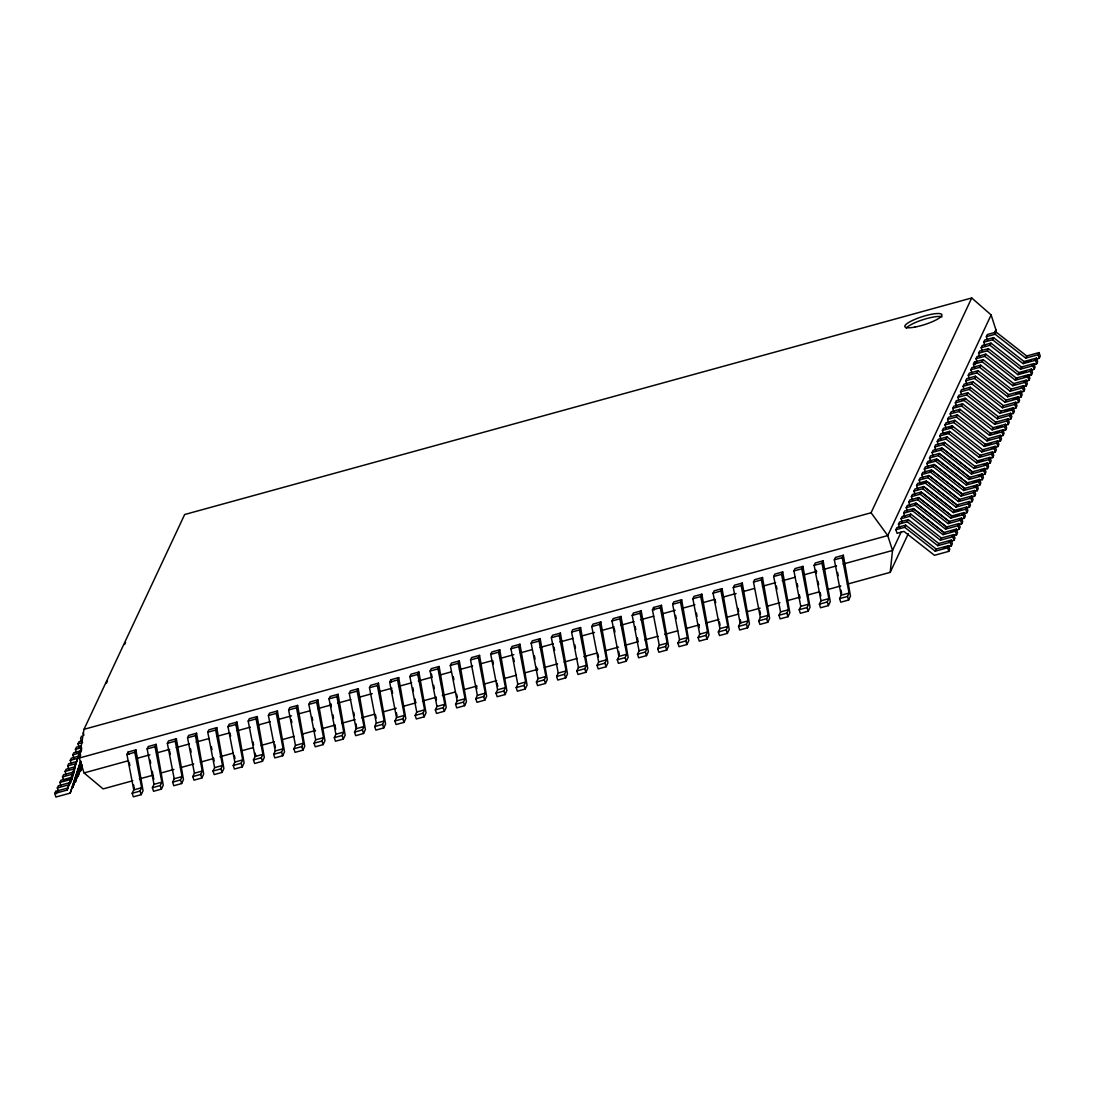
<?xml version="1.0" encoding="UTF-8"?>
<svg xmlns="http://www.w3.org/2000/svg" width="1095" height="1095" viewBox="0 0 1095 1095"><rect width="100%" height="100%" fill="white"/><g stroke="black" fill="none" stroke-linecap="round" stroke-linejoin="round"><path stroke-width="1.5" d="M847.393 584.128L890.208 572.343L892.521 550.47L901.199 531.951M995.314 333.085L995.916 329.828L991.126 314.936L971.717 297.963L184.658 514.527L84 729.325L79.264 758.027L84.041 772.933L103.135 788.906L132.769 780.749M67.165 790.056L79.661 752.443L67.165 790.056L54.75 793.464L55.9 797.037L70.203 793.109L80.619 761.942M70.272 782.925L74.966 768.416M79.661 753.907L81.235 749.076M71.271 780.776L73.885 772.714M79.114 756.59L81.714 748.542M70.203 793.109L80.647 760.874M81.153 761.805L72.79 787.592L80.592 764.488M81.126 764.337L75.377 782.076L81.085 765.419M81.619 765.268L77.964 776.56L82.098 764.734M82.111 766.199L80.551 771.044L81.55 768.882M54.75 793.464L55.763 791.315L68.164 787.894M58.487 791.521L57.337 787.948L58.336 785.799L70.751 782.377M61.074 786.005L59.924 782.432L60.923 780.283L71.791 777.299M63.647 780.489L62.511 776.916L63.51 774.767L74.364 771.783M66.234 774.973L65.084 771.4L66.097 769.251L75.404 766.692M68.821 769.456L67.671 765.884L68.684 763.735L76.431 761.6M71.408 763.94L70.258 760.368L71.271 758.219L79.018 756.084M73.995 758.424L72.845 754.852L73.844 752.703L81.605 750.568M76.582 752.908L75.432 749.336L76.431 747.187L81.085 745.9M79.155 747.392L78.019 743.82L79.018 741.671L82.125 740.822M81.605 736.155L80.592 738.304L81.742 741.876M106.448 683.143L107.447 680.994M124.543 644.531L125.542 642.382M80.701 754.948L79.264 758.027L887.744 535.564L991.126 314.936M126.924 754.469L128.047 752.073L135.931 749.897L143.048 790.768L141.214 794.669L133.33 796.845L132.18 793.259L133.768 789.878L126.924 754.469L134.808 752.292L135.931 749.897M147.141 748.912L148.263 746.516L156.147 744.34L163.251 785.211L161.43 789.112L153.546 791.274L152.397 787.702L153.984 784.321L147.141 748.912L155.025 746.735L156.147 744.34M141.214 794.669L140.064 791.096L141.652 787.716L134.808 752.292M167.357 743.341L168.479 740.945L176.363 738.783L183.467 779.64L181.633 783.555L173.763 785.717L172.613 782.145L174.201 778.75L167.357 743.341L175.241 741.178L176.363 738.783M161.43 789.112L160.281 785.539L161.868 782.145L155.025 746.735M187.56 737.784L188.682 735.388L196.566 733.226L203.684 774.083L201.85 777.984L193.966 780.16L192.816 776.574L194.404 773.193L187.56 737.784L195.444 735.607L196.566 733.226M181.633 783.555L180.497 779.968L182.071 776.588L175.241 741.178M207.776 732.226L208.899 729.831L216.783 727.655L223.886 768.526L222.066 772.427L214.182 774.589L213.032 771.017L214.62 767.636L207.776 732.226L215.66 730.05L216.783 727.655M201.85 777.984L200.7 774.411L202.288 771.031L195.444 735.607M227.993 726.656L229.115 724.26L236.999 722.098L244.103 762.955L242.269 766.87L234.398 769.032L233.249 765.46L234.836 762.065L227.993 726.656L235.877 724.493L236.999 722.098M222.066 772.427L220.916 768.854L222.504 765.46L215.66 730.05M248.209 721.099L249.318 718.703L257.202 716.541L264.319 757.398L262.485 761.299L254.601 763.475L253.451 759.903L255.039 756.508L248.209 721.099L256.079 718.922L257.202 716.541M242.269 766.87L241.133 763.283L242.72 759.903L235.877 724.493M268.412 715.541L269.534 713.146L277.418 710.97L284.536 751.841L282.702 755.742L274.818 757.904L273.668 754.332L275.256 750.951L268.412 715.541L276.296 713.365L277.418 710.97M262.485 761.299L261.335 757.726L262.923 754.345L256.079 718.922M288.628 709.971L289.751 707.575L297.635 705.413L304.738 746.27L302.918 750.184L295.034 752.347L293.884 748.775L295.472 745.38L288.628 709.971L296.512 707.808L297.635 705.413M282.702 755.742L281.552 752.169L283.14 748.775L276.296 713.365M308.845 704.413L309.967 702.018L317.837 699.856L324.955 740.713L323.121 744.614L315.237 746.79L314.087 743.218L315.675 739.823L308.845 704.413L316.715 702.251L317.837 699.856M302.918 750.184L301.768 746.598L303.356 743.218L296.512 707.808M329.048 698.856L330.17 696.461L338.054 694.285L345.171 735.156L343.337 739.057L335.453 741.233L334.303 737.647L335.891 734.266L329.048 698.856L336.931 696.68L338.054 694.285M323.121 744.614L321.971 741.041L323.559 737.66L316.715 702.251M349.264 693.286L350.386 690.89L358.27 688.728L365.374 729.585L363.554 733.499L355.67 735.662L354.52 732.09L356.108 728.709L349.264 693.286L357.148 691.123L358.27 688.728M343.337 739.057L342.188 735.484L343.775 732.09L336.931 696.68M369.48 687.728L370.603 685.333L378.473 683.17L385.591 724.028L383.756 727.929L375.872 730.105L374.723 726.532L376.31 723.138L369.48 687.728L377.364 685.566L378.473 683.17M363.554 733.499L362.404 729.913L363.992 726.532L357.148 691.123M389.683 682.171L390.805 679.776L398.689 677.6L405.807 718.471L403.973 722.371L396.089 724.548L394.939 720.962L396.527 717.581L389.683 682.171L397.567 679.995L398.689 677.6M383.756 727.929L382.607 724.356L384.194 720.975L377.364 685.566M409.9 676.6L411.022 674.205L418.906 672.043L426.01 712.9L424.189 716.814L416.305 718.977L415.156 715.405L416.743 712.024L409.9 676.6L417.784 674.438L418.906 672.043M403.973 722.371L402.823 718.799L404.411 715.405L397.567 679.995M430.116 671.043L431.238 668.648L439.122 666.485L446.226 707.343L444.392 711.244L436.508 713.42L435.358 709.847L436.946 706.453L430.116 671.043L438 668.881L439.122 666.485M424.189 716.814L423.04 713.242L424.627 709.847L417.784 674.438M450.319 665.486L451.441 663.091L459.325 660.915L466.443 701.785L464.608 705.686L456.724 707.863L455.575 704.277L457.162 700.896L450.319 665.486L458.203 663.31L459.325 660.915M444.392 711.244L443.242 707.671L444.83 704.29L438 668.881M470.535 659.915L471.658 657.534L479.542 655.357L486.645 696.228L484.825 700.129L476.941 702.292L475.791 698.719L477.379 695.339L470.535 659.915L478.419 657.753L479.542 655.357M464.608 705.686L463.459 702.114L465.046 698.719L458.203 663.31M490.752 654.358L491.874 651.963L499.758 649.8L506.862 690.658L505.028 694.572L497.144 696.735L496.008 693.162L497.582 689.768L490.752 654.358L498.636 652.196L499.758 649.8M484.825 700.129L483.675 696.557L485.263 693.162L478.419 657.753M510.954 648.801L512.077 646.406L519.961 644.23L527.078 685.1L525.244 689.001L517.36 691.178L516.21 687.592L517.798 684.211L510.954 648.801L518.838 646.625L519.961 644.23M505.028 694.572L503.878 690.986L505.466 687.605L498.636 652.196M531.171 643.23L532.293 640.849L540.177 638.672L547.281 679.543L545.461 683.444L537.577 685.607L536.427 682.034L538.015 678.654L531.171 643.23L539.055 641.068L540.177 638.672M525.244 689.001L524.094 685.429L525.682 682.034L518.838 646.625M551.387 637.673L552.51 635.278L560.394 633.115L567.497 673.972L565.663 677.887L557.779 680.05L556.643 676.477L558.231 673.083L551.387 637.673L559.271 635.511L560.394 633.115M545.461 683.444L544.311 679.872L545.899 676.477L539.055 641.068M571.59 632.116L572.712 629.721L580.596 627.544L587.714 668.415L585.88 672.316L577.996 674.493L576.846 670.906L578.434 667.526L571.59 632.116L579.474 629.94L580.596 627.544M565.663 677.887L564.514 674.301L566.101 670.92L559.271 635.511M591.806 626.559L592.929 624.164L600.813 621.987L607.917 662.858L606.096 666.759L598.212 668.922L597.062 665.349L598.65 661.969L591.806 626.559L599.69 624.383L600.813 621.987M585.88 672.316L584.73 668.744L586.318 665.363L579.474 629.94M612.023 620.988L613.145 618.593L621.029 616.43L628.133 657.287L626.299 661.202L618.429 663.365L617.279 659.792L618.867 656.398L612.023 620.988L619.907 618.826L621.029 616.43M606.096 666.759L604.946 663.187L606.534 659.792L599.69 624.383M632.226 615.431L633.348 613.036L641.232 610.859L648.349 651.73L646.515 655.631L638.631 657.808L637.482 654.221L639.069 650.841L632.226 615.431L640.11 613.255L641.232 610.859M626.299 661.202L625.163 657.616L626.737 654.235L619.907 618.826M652.442 609.874L653.564 607.479L661.448 605.302L668.552 646.173L666.732 650.074L658.848 652.237L657.698 648.664L659.286 645.284L652.442 609.874L660.326 607.698L661.448 605.302M646.515 655.631L645.366 652.059L646.953 648.678L640.11 613.255M672.659 604.303L673.781 601.908L681.665 599.745L688.769 640.602L686.935 644.517L679.064 646.68L677.914 643.107L679.502 639.713L672.659 604.303L680.542 602.14L681.665 599.745M666.732 650.074L665.582 646.502L667.17 643.107L660.326 607.698M692.875 598.746L693.984 596.351L701.868 594.188L708.985 635.045L707.151 638.946L699.267 641.122L698.117 637.536L699.705 634.156L692.875 598.746L700.745 596.57L701.868 594.188M686.935 644.517L685.798 640.931L687.386 637.55L680.542 602.14M713.078 593.189L714.2 590.794L722.084 588.617L729.202 629.488L727.367 633.389L719.483 635.552L718.334 631.979L719.921 628.598L713.078 593.189L720.962 591.013L722.084 588.617M707.151 638.946L706.001 635.374L707.589 631.993L700.745 596.57M733.294 587.618L734.416 585.223L742.301 583.06L749.404 623.917L747.584 627.832L739.7 629.995L738.55 626.422L740.138 623.028L733.294 587.618L741.178 585.455L742.301 583.06M727.367 633.389L726.218 629.817L727.805 626.422L720.962 591.013M753.511 582.061L754.633 579.666L762.503 577.503L769.621 618.36L767.787 622.261L759.903 624.437L758.753 620.865L760.341 617.471L753.511 582.061L761.381 579.885L762.503 577.503M747.584 627.832L746.434 624.246L748.022 620.865L741.178 585.455M773.713 576.504L774.836 574.108L782.72 571.932L789.837 612.803L788.003 616.704L780.119 618.867L778.969 615.294L780.557 611.913L773.713 576.504L781.597 574.327L782.72 571.932M767.787 622.261L766.637 618.689L768.225 615.308L761.381 579.885M793.93 570.933L795.052 568.538L802.936 566.375L810.04 607.232L808.219 611.147L800.336 613.309L799.186 609.737L800.773 606.343L793.93 570.933L801.814 568.77L802.936 566.375M788.003 616.704L786.853 613.132L788.441 609.737L781.597 574.327M814.146 565.376L815.269 562.981L823.139 560.818L830.256 601.675L828.422 605.576L820.538 607.752L819.388 604.18L820.976 600.785L814.146 565.376L822.03 563.213L823.139 560.818M808.219 611.147L807.07 607.561L808.657 604.18L801.814 568.77M834.349 559.819L835.471 557.423L843.355 555.247L850.473 596.118L848.639 600.019L840.755 602.195L839.605 598.609L841.193 595.228L834.349 559.819L842.233 557.642L843.355 555.247M828.422 605.576L827.272 602.004L828.86 598.623L822.03 563.213M84 729.325L871.072 512.761L971.717 297.963M848.639 600.019L847.489 596.446L849.077 593.052L842.233 557.642M895.902 529.72L896.914 527.571L905.688 525.148L936.225 549.047L948.64 545.625L949.789 549.211L948.776 551.36L934.473 555.302L903.922 531.404L897.051 533.292L895.902 529.72L904.675 527.297L905.688 525.148M899.638 527.776L898.489 524.204L899.501 522.055L908.275 519.632L938.812 543.531L951.226 540.109L952.376 543.695L951.363 545.844L943.411 548.034M902.225 522.26L901.076 518.688L902.075 516.539L910.848 514.116L941.399 538.015L953.813 534.593L954.949 538.179L953.95 540.328L949.173 541.642M904.812 516.744L903.662 513.172L904.662 511.023L913.435 508.6L943.986 532.499L956.387 529.077L957.536 532.663L956.537 534.812L951.76 536.126M907.385 511.228L906.249 507.656L907.249 505.507L916.022 503.084L946.573 526.982L958.974 523.561L960.123 527.147L959.124 529.296L951.172 531.486M909.972 505.712L908.823 502.14L909.836 499.991L918.609 497.568L949.16 521.466L961.561 518.044L962.71 521.631L961.697 523.78L958.522 524.656M912.559 500.196L911.41 496.624L912.422 494.475L921.196 492.052L951.733 515.95L964.147 512.528L965.297 516.115L964.284 518.263L959.521 519.577M915.146 494.68L913.996 491.107L915.009 488.959L923.783 486.536L954.32 510.434L966.734 507.012L967.884 510.599L966.871 512.747L962.108 514.061M917.733 489.164L916.583 485.591L917.583 483.442L926.356 481.02L956.907 504.918L969.321 501.496L970.457 505.082L969.458 507.231L966.283 508.107M920.32 483.648L919.17 480.075L920.17 477.926L928.943 475.504L959.494 499.402L971.895 495.98L973.044 499.566L972.045 501.715L968.856 502.591M922.893 478.132L921.757 474.559L922.756 472.41L931.53 469.988L962.081 493.886L974.482 490.464L975.631 494.05L974.632 496.199L969.855 497.513M925.48 472.616L924.331 469.043L925.343 466.894L934.117 464.472L964.668 488.37L977.068 484.948L978.218 488.534L977.205 490.683L974.03 491.559M928.067 467.1L926.918 463.527L927.93 461.378L936.704 458.956L967.241 482.854L979.655 479.432L980.805 483.018L979.792 485.167L973.441 486.919M930.654 461.584L929.504 458.011L930.517 455.862L939.291 453.439L969.828 477.338L982.242 473.93L983.392 477.502L982.379 479.651L972.839 482.279M933.241 456.067L932.091 452.495L933.091 450.346L941.864 447.923L972.415 471.822L984.829 468.414L985.965 471.986L984.966 474.135L978.601 475.887M935.828 450.551L934.678 446.979L935.678 444.83L944.451 442.407L975.823 467.045M938.401 445.035L937.265 441.463L938.264 439.314L947.038 436.891L978.41 461.529L983.173 460.215M940.988 439.519L939.838 435.947L940.851 433.798L949.625 431.375L980.997 456.013M947.695 432.867L943.575 434.003L942.425 430.431L943.438 428.282L952.212 425.859L983.584 450.497M946.162 428.487L945.012 424.915L946.025 422.766L954.799 420.343L986.157 444.981L990.934 443.667M948.749 422.971L947.599 419.399L948.598 417.25L957.372 414.827L988.744 439.465M950.953 416.264L950.186 413.883L951.185 411.734L959.959 409.311L991.331 433.949M953.909 411.939L952.773 408.367L953.772 406.218L962.546 403.795L993.097 427.693L1005.497 424.285L1006.647 427.858L1005.648 430.007L1002.459 430.882M956.496 406.423L955.346 402.85L956.359 400.702L965.133 398.279L995.683 422.177L1008.084 418.769L1009.234 422.341L1008.221 424.49L1005.046 425.366M958.7 399.716L957.933 397.334L958.946 395.185L967.72 392.763L998.257 416.661L1010.671 413.253L1011.821 416.825L1010.808 418.974L1007.633 419.85M961.287 394.2L960.52 391.818L961.533 389.669L970.307 387.247L1000.844 411.145L1013.258 407.737L1014.408 411.309L1013.395 413.458L1010.22 414.334M963.874 388.684L963.107 386.302L964.106 384.153L972.88 381.731L1003.431 405.629L1015.845 402.221L1016.981 405.793L1015.982 407.942L1012.807 408.818M966.844 384.359L965.694 380.786L966.693 378.637L975.467 376.215L1006.018 400.113L1018.418 396.705L1019.568 400.277L1018.569 402.426L1015.38 403.302M969.417 378.843L968.281 375.27L969.28 373.121L978.054 370.699L1008.604 394.597L1021.005 391.189L1022.155 394.761L1021.156 396.91L1013.203 399.1M972.004 373.327L970.854 369.754L971.867 367.605L980.641 365.183L1011.191 389.081L1023.592 385.673L1024.742 389.245L1023.729 391.394L1015.79 393.584M974.591 367.81L973.441 364.238L974.454 362.089L983.228 359.666L1014.6 384.304M977.178 362.294L976.028 358.722L977.041 356.573L985.815 354.15L1017.173 378.788M979.765 356.778L978.615 353.206L979.614 351.057L988.388 348.634L1019.76 373.272M982.352 351.262L981.202 347.69L982.201 345.541L990.975 343.118L1022.347 367.756M984.925 345.746L983.789 342.174L984.788 340.025L993.562 337.602L1024.934 362.24M987.512 340.23L986.362 336.658L987.375 334.509L996.149 332.086L1026.699 355.984L1039.1 352.576L1040.25 356.149L1039.237 358.298L1034.474 359.612M994.465 332.907L995.916 329.828M898.489 524.204L907.262 521.781L908.275 519.632M901.076 518.688L909.849 516.265L910.848 514.116M903.662 513.172L912.436 510.749L913.435 508.6M906.249 507.656L915.009 505.233L916.022 503.084M908.823 502.14L917.596 499.717L918.609 497.568M911.41 496.624L920.183 494.201L921.196 492.052M913.996 491.107L922.77 488.685L923.783 486.536M916.583 485.591L925.357 483.169L926.356 481.02M919.17 480.075L927.944 477.653L928.943 475.504M921.757 474.559L930.517 472.137L931.53 469.988M924.331 469.043L933.104 466.621L934.117 464.472M926.918 463.527L935.691 461.104L936.704 458.956M929.504 458.011L938.278 455.588L939.291 453.439M932.091 452.495L940.865 450.072L941.864 447.923M934.678 446.979L943.452 444.556L944.451 442.407M937.265 441.463L946.025 439.04L947.038 436.891M939.838 435.947L948.612 433.538L949.625 431.375M942.425 430.431L951.199 428.022L952.212 425.859M945.012 424.915L953.786 422.506L954.799 420.343M947.599 419.399L956.373 416.99L957.372 414.827M950.186 413.883L958.96 411.474L959.959 409.311M952.773 408.367L961.533 405.958L962.546 403.795M955.346 402.85L964.12 400.441L965.133 398.279M957.933 397.334L966.707 394.925L967.72 392.763M960.52 391.818L969.294 389.409L970.307 387.247M963.107 386.302L971.881 383.893L972.88 381.731M965.694 380.786L974.468 378.377L975.467 376.215M968.281 375.27L977.041 372.861L978.054 370.699M970.854 369.754L979.628 367.345L980.641 365.183M973.441 364.238L982.215 361.829L983.228 359.666M976.028 358.722L984.802 356.313L985.815 354.15M978.615 353.206L987.389 350.797L988.388 348.634M981.202 347.69L989.976 345.281L990.975 343.118M983.789 342.174L992.549 339.765L993.562 337.602M986.362 336.658L995.136 334.249L996.149 332.086M890.208 572.343L908.303 533.703M904.675 527.297L935.226 551.196L936.225 549.047M907.262 521.781L937.813 545.68L938.812 543.531M909.849 516.265L940.386 540.163L941.399 538.015M912.436 510.749L942.973 534.647L943.986 532.499M915.009 505.233L945.56 529.131L946.573 526.982M917.596 499.717L948.147 523.615L949.16 521.466M920.183 494.201L950.734 518.099L951.733 515.95M922.77 488.685L953.321 512.583L954.32 510.434M925.357 483.169L955.894 507.067L956.907 504.918M927.944 477.653L958.481 501.551L959.494 499.402M930.517 472.137L961.068 496.035L962.081 493.886M933.104 466.621L963.655 490.519L964.668 488.37M935.691 461.104L966.242 485.003L967.241 482.854M938.278 455.588L968.829 479.487L969.828 477.338M940.865 450.072L971.402 473.971L972.415 471.822M943.452 444.556L973.989 468.455L975.002 466.306L987.403 462.898L988.552 466.47L987.553 468.619L981.188 470.371M946.025 439.04L976.576 462.939L977.589 460.79L989.989 457.382L991.139 460.954L990.14 463.103L983.775 464.855M948.612 433.538L979.163 457.423L980.176 455.274L992.576 451.865L993.726 455.438L992.713 457.587L989.538 458.463M951.199 428.022L981.75 451.906L982.749 449.758L995.163 446.349L996.313 449.922L995.3 452.071L992.125 452.947M953.786 422.506L984.337 446.39L985.336 444.241L997.75 440.833L998.9 444.406L997.887 446.555L991.522 448.307M956.373 416.99L986.91 440.874L987.923 438.725L1000.337 435.317L1001.473 438.89L1000.474 441.039L997.299 441.915M958.96 411.474L989.497 435.358L990.51 433.209L1002.91 429.801L1004.06 433.374L1003.061 435.523L999.872 436.399M961.533 405.958L992.084 429.842L993.097 427.693M964.12 400.441L994.671 424.326L995.683 422.177M966.707 394.925L997.258 418.81L998.257 416.661M969.294 389.409L999.844 413.294L1000.844 411.145M971.881 383.893L1002.418 407.778L1003.431 405.629M974.468 378.377L1005.005 402.262L1006.018 400.113M977.041 372.861L1007.592 396.746L1008.604 394.597M979.628 367.345L1010.179 391.23L1011.191 389.081M982.215 361.829L1012.765 385.714L1013.765 383.565L1026.179 380.157L1027.329 383.729L1026.316 385.878L1021.553 387.192M984.802 356.313L1015.352 380.198L1016.352 378.049L1028.766 374.641L1029.916 378.213L1028.903 380.362L1024.14 381.676M987.389 350.797L1017.926 374.682L1018.939 372.533L1031.353 369.125L1032.489 372.697L1031.49 374.846L1023.538 377.036M989.976 345.281L1020.513 369.166L1021.525 367.017L1033.926 363.608L1035.076 367.181L1034.077 369.33L1030.888 370.206M992.549 339.765L1023.1 363.649L1024.112 361.501L1036.513 358.092L1037.663 361.665L1036.664 363.814L1031.887 365.128M995.136 334.249L1025.687 358.133L1026.699 355.984M948.776 551.36L947.627 547.787L948.64 545.625M951.363 545.844L950.214 542.271L951.226 540.109M953.95 540.328L952.801 536.755L953.813 534.593M956.537 534.812L955.387 531.239L956.387 529.077M959.124 529.296L957.974 525.723L958.974 523.561M961.697 523.78L960.548 520.207L961.561 518.044M964.284 518.263L963.135 514.691L964.147 512.528M966.871 512.747L965.722 509.175L966.734 507.012M969.458 507.231L968.308 503.659L969.321 501.496M972.045 501.715L970.895 498.143L971.895 495.98M974.632 496.199L973.482 492.627L974.482 490.464M977.205 490.683L976.056 487.111L977.068 484.948M979.792 485.167L978.643 481.595L979.655 479.432M982.379 479.651L981.229 476.079L982.242 473.93M984.966 474.135L983.816 470.563L984.829 468.414M987.553 468.619L986.403 465.046L987.403 462.898M990.14 463.103L988.99 459.53L989.989 457.382M992.713 457.587L991.564 454.014L992.576 451.865M995.3 452.071L994.15 448.498L995.163 446.349M997.887 446.555L996.737 442.982L997.75 440.833M1000.474 441.039L999.324 437.466L1000.337 435.317M1003.061 435.523L1001.911 431.95L1002.91 429.801M1005.648 430.007L1004.498 426.434L1005.497 424.285M1008.221 424.49L1007.071 420.918L1008.084 418.769M1010.808 418.974L1009.658 415.402L1010.671 413.253M1013.395 413.458L1012.245 409.886L1013.258 407.737M1015.982 407.942L1014.832 404.37L1015.845 402.221M1018.569 402.426L1017.419 398.854L1018.418 396.705M1021.156 396.91L1020.006 393.338L1021.005 391.189M1023.729 391.394L1022.579 387.822L1023.592 385.673M1026.316 385.878L1025.166 382.306L1026.179 380.157M1028.903 380.362L1027.753 376.789L1028.766 374.641M1031.49 374.846L1030.34 371.273L1031.353 369.125M1034.077 369.33L1032.927 365.757L1033.926 363.608M1036.664 363.814L1035.514 360.241L1036.513 358.092M1039.237 358.298L1038.087 354.725L1039.1 352.576M1025.687 358.133L1038.087 354.725M1026.521 361.802L1031.298 360.488M1023.1 363.649L1035.514 360.241M1020.513 369.166L1032.927 365.757M1021.348 372.834L1026.124 371.52M1017.926 374.682L1030.34 371.273M1015.352 380.198L1027.753 376.789M1012.765 385.714L1025.166 382.306M961.834 400.154L965.954 399.018M1010.179 391.23L1022.579 387.822M1007.592 396.746L1020.006 393.338M1005.005 402.262L1017.419 398.854M1002.418 407.778L1014.832 404.37M1004.854 411.008L1009.617 409.694M999.844 413.294L1012.245 409.886M948.913 427.734L953.033 426.598M997.258 418.81L1009.658 415.402M994.671 424.326L1007.071 420.918M997.093 427.556L1001.87 426.242M992.084 429.842L1004.498 426.434M942.535 443.899L945.272 443.146M994.506 433.072L999.283 431.758M989.497 435.358L1001.911 431.95M986.91 440.874L999.324 437.466M984.337 446.39L996.737 442.982M934.774 460.447L937.525 459.695L968.076 483.593M981.75 451.906L994.15 448.498M932.187 465.964L934.938 465.211L965.489 489.109M979.163 457.423L991.564 454.014M929.6 471.48L932.351 470.727L962.902 494.625M976.576 462.939L988.99 459.53M973.989 468.455L986.403 465.046M921.689 483.265L927.191 481.759L957.728 505.657M971.402 473.971L983.816 470.563M968.829 479.487L981.229 476.079M966.242 485.003L978.643 481.595M963.655 490.519L976.056 487.111M961.068 496.035L973.482 492.627M78.019 743.82L82.659 742.547M958.481 501.551L970.895 498.143M75.432 749.336L81.632 747.625M955.894 507.067L968.308 503.659M956.743 510.735L961.506 509.421M72.845 754.852L80.592 752.717M953.321 512.583L965.722 509.175M954.156 516.251L958.919 514.937M70.258 760.368L78.019 758.233M950.734 518.099L963.135 514.691M67.671 765.884L75.432 763.749M948.147 523.615L960.548 520.207M65.084 771.4L74.392 768.841M945.56 529.131L957.974 525.723M62.511 776.916L73.365 773.932M942.973 534.647L955.387 531.239M84.041 772.933L128.498 760.696M136.738 758.424L149.905 754.811M156.489 752.99L169.67 749.363M176.254 747.556L189.421 743.929M196.019 742.123L209.186 738.495M217.412 736.223L228.951 733.061M237.177 730.789L250.344 727.162M258.584 724.904L270.109 721.728M278.349 719.47L291.516 715.843M298.1 714.036L309.625 710.86M317.865 708.588L331.032 704.961M337.616 703.154L350.797 699.527M359.023 697.269L372.204 693.641M378.788 691.835L391.955 688.207M398.539 686.387L411.72 682.774M418.304 680.953L431.471 677.326M439.711 675.067L451.236 671.892M459.476 669.634L472.643 666.006M480.869 663.734L492.408 660.572M500.634 658.3L513.801 654.673M520.399 652.866L531.924 649.691M540.15 647.432L553.331 643.805M559.915 641.985L573.082 638.371M581.322 636.099L594.489 632.472M601.073 630.665L614.254 627.038M620.838 625.231L634.005 621.604M640.602 619.784L653.77 616.17M661.996 613.898L675.177 610.271M681.761 608.464L694.928 604.837M703.168 602.578L714.693 599.403M722.933 597.131L736.1 593.517M742.684 591.697L754.209 588.521M762.448 586.263L775.616 582.636M782.2 580.829L795.381 577.202M803.607 574.93L816.788 571.316M823.372 569.496L836.539 565.869M843.123 564.062L892.521 550.47L887.744 535.564L871.072 512.761M65.248 780.051L70.012 778.737M59.924 782.432L72.325 779.024M940.386 540.163L952.801 536.755M57.337 787.948L69.738 784.54M937.813 545.68L950.214 542.271M935.226 551.196L947.627 547.787M139.366 778.942L152.533 775.315M160.773 773.056L173.941 769.429M180.524 767.609L193.706 763.995M200.289 762.175L213.457 758.548M220.04 756.741L233.221 753.114M241.447 750.855L252.972 747.68M261.212 745.408L274.38 741.794M282.619 739.522L294.144 736.346M302.371 734.088L315.552 730.461M322.135 728.654L335.303 725.027M341.886 723.22L355.067 719.593M361.651 717.772L374.818 714.159M383.058 711.887L396.226 708.26M402.809 706.453L415.99 702.826M422.574 701.019L435.742 697.392M442.339 695.571L455.506 691.958M463.732 689.686L476.914 686.059M483.497 684.252L496.665 680.625M504.904 678.366L516.429 675.191M524.656 672.919L537.837 669.305M544.42 667.485L557.588 663.857M564.185 662.051L577.352 658.423M583.936 656.617L597.117 652.99M605.343 650.717L618.511 647.104M625.108 645.284L638.275 641.656M644.859 639.85L658.04 636.222M664.624 634.416L677.791 630.788M686.031 628.516L699.199 624.903M705.782 623.082L718.963 619.455M727.189 617.197L738.714 614.021M746.954 611.763L760.122 608.136M766.705 606.329L779.886 602.702M786.47 600.881L799.637 597.254M807.877 594.996L819.402 591.82M827.628 589.562L840.809 585.934M133.768 789.878L141.652 787.716M153.984 784.321L161.868 782.145M174.201 778.75L182.071 776.588M194.404 773.193L202.288 771.031M214.62 767.636L222.504 765.46M234.836 762.065L242.72 759.903M255.039 756.508L262.923 754.345M275.256 750.951L283.14 748.775M295.472 745.38L303.356 743.218M315.675 739.823L323.559 737.66M335.891 734.266L343.775 732.09M356.108 728.709L363.992 726.532M376.31 723.138L384.194 720.975M396.527 717.581L404.411 715.405M416.743 712.024L424.627 709.847M436.946 706.453L444.83 704.29M457.162 700.896L465.046 698.719M477.379 695.339L485.263 693.162M497.582 689.768L505.466 687.605M517.798 684.211L525.682 682.034M538.015 678.654L545.899 676.477M558.231 673.083L566.101 670.92M578.434 667.526L586.318 665.363M598.65 661.969L606.534 659.792M618.867 656.398L626.737 654.235M639.069 650.841L646.953 648.678M659.286 645.284L667.17 643.107M679.502 639.713L687.386 637.55M699.705 634.156L707.589 631.993M719.921 628.598L727.805 626.422M740.138 623.028L748.022 620.865M760.341 617.471L768.225 615.308M780.557 611.913L788.441 609.737M800.773 606.343L808.657 604.18M820.976 600.785L828.86 598.623M841.193 595.228L849.077 593.052M132.18 793.259L140.064 791.096M152.397 787.702L160.281 785.539M172.613 782.145L180.497 779.968M192.816 776.574L200.7 774.411M213.032 771.017L220.916 768.854M233.249 765.46L241.133 763.283M253.451 759.903L261.335 757.726M273.668 754.332L281.552 752.169M293.884 748.775L301.768 746.598M314.087 743.218L321.971 741.041M334.303 737.647L342.188 735.484M354.52 732.09L362.404 729.913M374.723 726.532L382.607 724.356M394.939 720.962L402.823 718.799M415.156 715.405L423.04 713.242M435.358 709.847L443.242 707.671M455.575 704.277L463.459 702.114M475.791 698.719L483.675 696.557M496.008 693.162L503.878 690.986M516.21 687.592L524.094 685.429M536.427 682.034L544.311 679.872M556.643 676.477L564.514 674.301M576.846 670.906L584.73 668.744M597.062 665.349L604.946 663.187M617.279 659.792L625.163 657.616M637.482 654.221L645.366 652.059M657.698 648.664L665.582 646.502M677.914 643.107L685.798 640.931M698.117 637.536L706.001 635.374M718.334 631.979L726.218 629.817M738.55 626.422L746.434 624.246M758.753 620.865L766.637 618.689M778.969 615.294L786.853 613.132M799.186 609.737L807.07 607.561M819.388 604.18L827.272 602.004M839.605 598.609L847.489 596.446M942.699 448.663L973.236 472.561M940.112 454.179L970.649 478.077M929.764 476.243L960.315 500.141M924.604 487.275L955.141 511.173M922.017 492.791L952.568 516.689M919.43 498.307L949.981 522.205M916.843 503.823L947.394 527.722M914.257 509.339L944.807 533.238M974.454 362.089L975.221 364.471M653.564 607.479L654.331 609.86M390.805 679.776L391.572 682.158M128.047 752.073L128.813 754.455M83.179 732.788L83.945 735.169M55.763 791.315L56.529 793.697M837.607 572.534L838.236 575.751M841.028 590.232L841.658 593.449M815.843 570.043L816.459 573.26M818.02 581.308L818.636 584.525M820.196 592.573L820.812 595.803M797.187 583.649L797.803 586.865M799.364 594.913L799.98 598.144M776.355 585.989L776.971 589.22M759.875 610.873L760.491 614.09M738.098 608.382L738.728 611.599M740.275 619.647L740.904 622.877M715.09 599.458L715.719 602.674M719.442 622.001L720.072 625.218M696.434 613.063L697.063 616.293M698.61 624.342L699.24 627.558M675.601 615.417L676.217 618.634M635.182 626.532L635.798 629.748M637.358 637.796L637.974 641.027M614.35 628.872L614.966 632.102M618.702 651.415L619.318 654.632M597.87 653.756L598.486 656.973M574.848 644.832L575.477 648.048M554.015 647.172L554.645 650.389M534.428 655.946L535.044 659.176M536.605 667.225L537.221 670.441M513.596 658.3L514.212 661.517M492.764 660.641L493.38 663.857M497.116 683.17L497.732 686.387M476.284 685.511L476.9 688.728M453.275 676.587L453.891 679.803M456.683 694.298L457.313 697.515M431.498 674.096L432.128 677.326M433.675 685.374L434.304 688.591M435.851 696.639L436.481 699.856M412.842 687.715L413.472 690.931M415.019 698.98L415.648 702.196M392.01 690.055L392.64 693.272M396.363 712.585L396.992 715.802M375.53 714.926L376.146 718.156M353.767 712.448L354.383 715.665M355.943 723.713L356.559 726.929M330.758 703.524L331.374 706.74M332.935 714.789L333.551 718.005M335.111 726.053L335.727 729.27M312.102 717.129L312.718 720.346M314.279 728.394L314.895 731.611M291.256 719.47L291.886 722.686M274.777 744.354L275.406 747.57M253.013 741.862L253.629 745.079M255.19 753.127L255.806 756.344M230.005 732.938L230.621 736.155M234.357 755.468L234.973 758.684M211.349 746.544L211.965 749.76M213.525 757.808L214.141 761.039M190.516 748.884L191.132 752.101M169.684 751.225L170.3 754.455M150.083 760.012L150.713 763.229M152.26 771.277L153.82 779.325M129.251 762.353L129.881 765.569M133.604 784.882L134.233 788.113M906.208 328.213A19.436 4.134 -17.8 0 1 923.372 319.548A19.436 4.134 -17.8 0 1 941.974 316.866M914.968 327.077A19.436 4.134 -17.8 0 0 941.905 314.771A19.436 4.134 -17.8 0 0 913.298 320.082A19.436 4.134 -17.8 0 0 914.968 327.077"/></g></svg>
